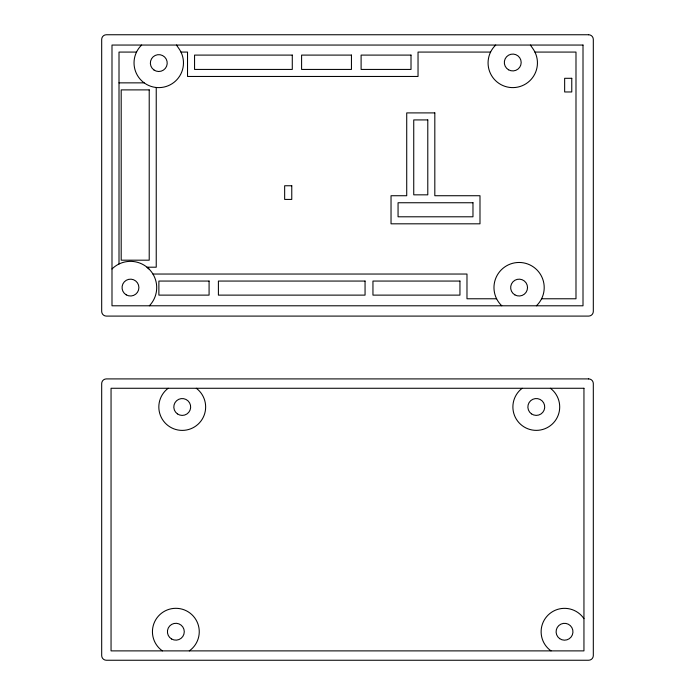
<?xml version="1.0" encoding="UTF-8"?>
<svg xmlns="http://www.w3.org/2000/svg" width="695" height="695" viewBox="0 0 695 695"><rect width="100%" height="100%" fill="white"/><g stroke="black" fill="none" stroke-linecap="round" stroke-linejoin="round"><path stroke-width="1.04" d="M136.524 52.073L119.01 52.073L119.01 263.996M180.978 52.073L187.528 52.073L187.528 76.459L418.034 76.459L418.034 52.073L490.583 52.073M534.933 52.073L575.99 52.073L575.99 298.772L541.587 298.772M119.01 82.861L144.169 82.861M152.935 274.038L466.979 274.038L466.979 298.772L496.595 298.772M149.356 305.791A26.228 26.228 0 0 0 148.886 268.895L146.984 267.201L156.236 267.201L156.236 87.492M530.389 45.053L533.004 48.798A24.69 24.69 0 0 1 527.887 82.427A24.69 24.69 0 0 1 494.041 79.03A24.69 24.69 0 0 1 495.726 45.053M176.46 45.053L179.058 48.798A24.725 24.725 0 0 1 173.898 82.436A24.725 24.725 0 0 1 140.034 79.048A24.725 24.725 0 0 1 141.641 45.053M551.039 650.885A23.413 23.413 0 0 1 548.155 615.023A23.413 23.413 0 0 1 583.948 618.672M196.303 388.27A23.413 23.413 0 0 1 199.552 422.742A23.413 23.413 0 0 1 164.924 422.742A23.413 23.413 0 0 1 168.173 388.27M162.404 650.885A23.413 23.413 0 0 1 158.364 616.152A23.413 23.413 0 0 1 193.332 616.152A23.413 23.413 0 0 1 189.292 650.885M550.379 388.262A23.413 23.413 0 0 1 553.62 422.708A23.413 23.413 0 0 1 519.017 422.751A23.413 23.413 0 0 1 522.171 388.288M111.991 268.982A26.228 26.228 0 0 1 148.886 268.895M501.781 305.791A25.124 25.124 0 0 1 501.173 269.973A25.124 25.124 0 0 1 537 269.973A25.124 25.124 0 0 1 536.401 305.791M588.63 34.75L106.37 34.75A4.683 4.683 0 0 0 101.687 39.433L101.687 311.412A4.683 4.683 0 0 0 106.37 316.095L588.63 316.095A4.683 4.683 0 0 0 593.313 311.412L593.313 39.433A4.683 4.683 0 0 0 588.63 34.75M583.009 45.053L111.991 45.053L111.991 305.791L583.009 305.791L583.009 45.053M292.282 55.096L194.557 55.096L194.557 69.431L292.282 69.431L292.282 55.096M351.444 55.096L301.595 55.096L301.595 69.431L351.444 69.431L351.444 55.096M411.014 55.096L361.105 55.096L361.105 69.431L411.014 69.431L411.014 55.096M571.768 78.3L564.653 78.3L564.653 91.966L571.768 91.966L571.768 78.3M149.216 89.89L121.191 89.89L121.191 260.182L149.216 260.182L149.216 89.89M434.818 112.903L406.723 112.903L406.723 195.729L391.033 195.729L391.033 223.816L479.993 223.816L479.993 195.729L434.818 195.729L434.818 112.903M427.79 119.922L413.742 119.922L413.742 194.835L427.79 194.835L427.79 119.922M291.77 185.756L284.655 185.756L284.655 199.422L291.77 199.422L291.77 185.756M472.974 202.749L398.061 202.749L398.061 216.797L472.974 216.797L472.974 202.749M209.082 281.058L158.877 281.058L158.877 295.123L209.082 295.123L209.082 281.058M365.057 281.058L218.404 281.058L218.404 295.123L365.057 295.123L365.057 281.058M459.951 281.058L372.954 281.058L372.954 295.123L459.951 295.123L459.951 281.058M588.63 378.905L106.37 378.905A4.683 4.683 0 0 0 101.687 383.588L101.687 655.567A4.683 4.683 0 0 0 106.37 660.25L588.63 660.25A4.683 4.683 0 0 0 593.313 655.567L593.313 383.588A4.683 4.683 0 0 0 588.63 378.905M583.948 388.27L111.052 388.27L111.052 650.885L583.948 650.885L583.948 388.27M559.675 638.644A8.427 8.427 0 0 0 572.923 632.511A8.427 8.427 0 0 0 560.987 624.101A8.427 8.427 0 0 0 559.675 638.644M531.44 413.855A8.427 8.427 0 0 0 544.689 407.722A8.427 8.427 0 0 0 532.752 399.321A8.427 8.427 0 0 0 531.44 413.855M177.381 413.873A8.427 8.427 0 0 0 190.63 407.739A8.427 8.427 0 0 0 178.693 399.338A8.427 8.427 0 0 0 177.381 413.873M171.63 639.018A8.427 8.427 0 0 0 184.279 631.72A8.427 8.427 0 0 0 171.63 624.423A8.427 8.427 0 0 0 171.63 639.018M153.942 69.969A8.427 8.427 0 0 0 167.182 63.836A8.427 8.427 0 0 0 155.246 55.426A8.427 8.427 0 0 0 153.942 69.969M508.532 69.795A8.427 8.427 0 0 0 521.18 62.498A8.427 8.427 0 0 0 508.532 55.2A8.427 8.427 0 0 0 508.532 69.795M126.264 294.88A8.427 8.427 0 0 0 138.904 287.582A8.427 8.427 0 0 0 126.264 280.285A8.427 8.427 0 0 0 126.264 294.88M514.873 294.88A8.427 8.427 0 0 0 527.522 287.582A8.427 8.427 0 0 0 514.873 280.285A8.427 8.427 0 0 0 514.873 294.88"/></g></svg>
